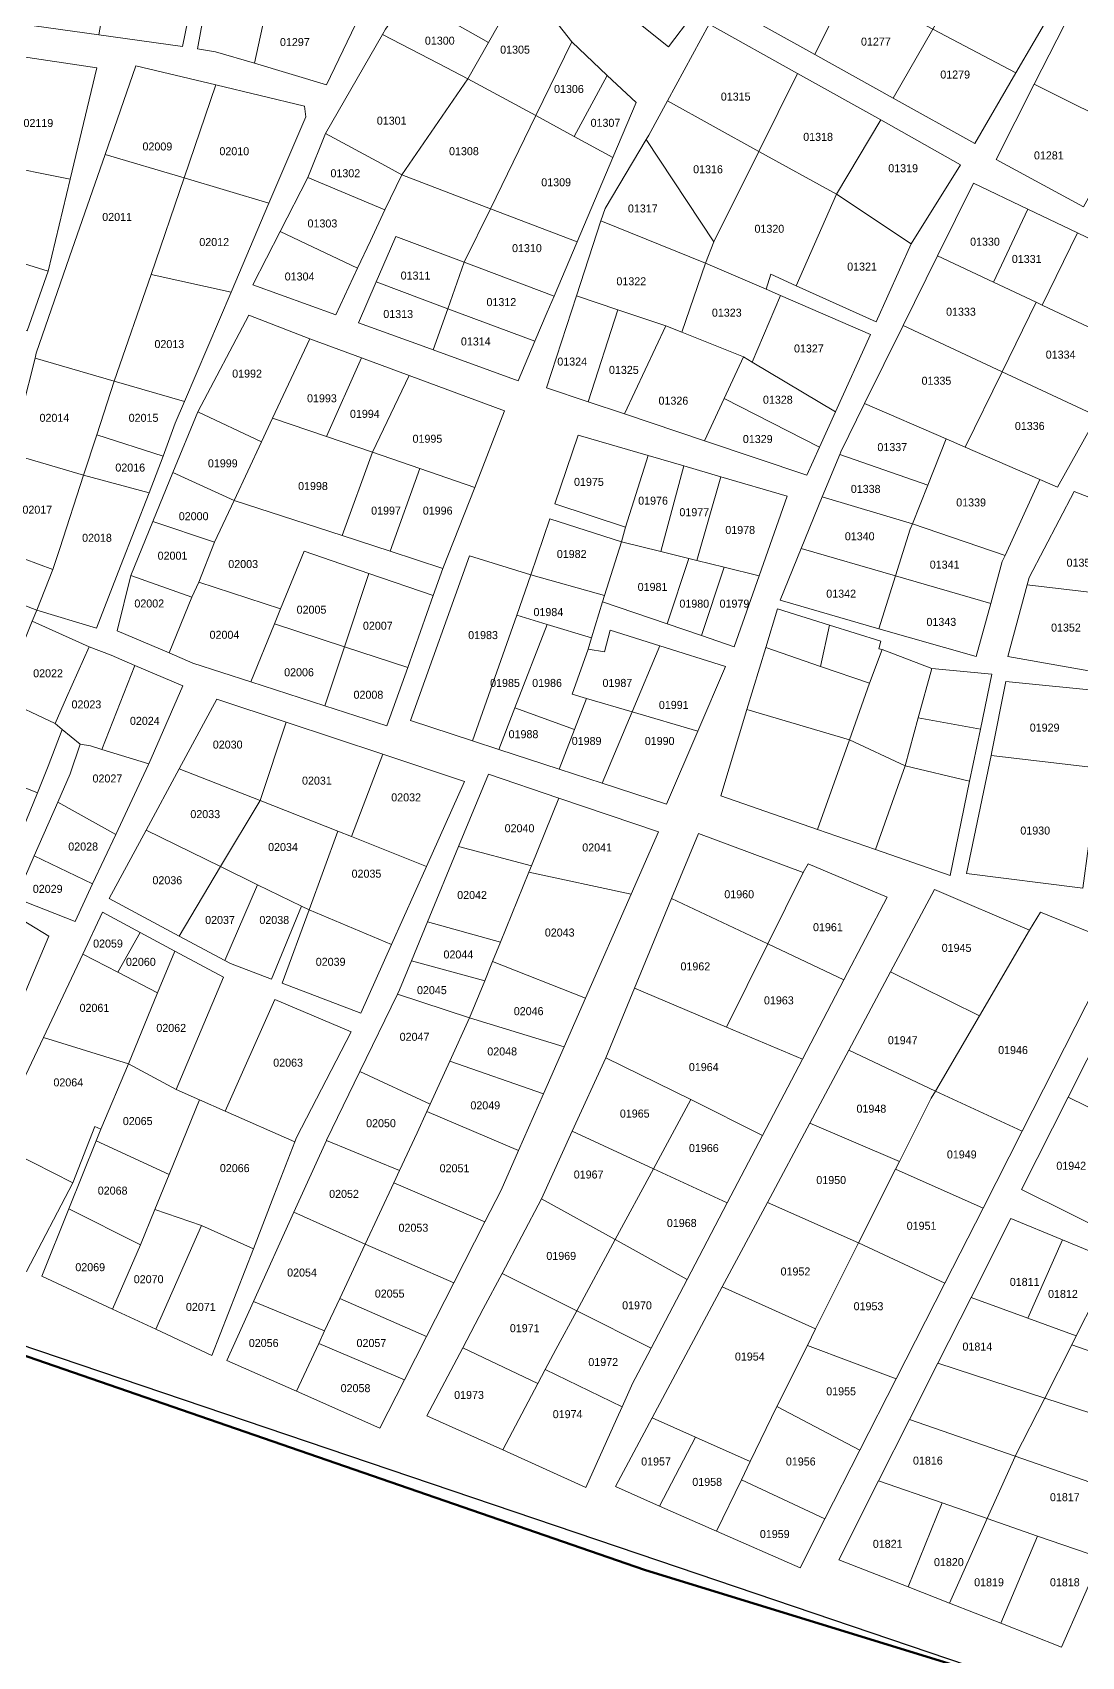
# Model space of a CAD drawing. Header units: metres. Extents: x 245225 to 248406, y 1633796 to 1637634.
# Drawn here: x 247036.8 to 247233.5, y 1634051.7 to 1634356 of the extents above; entities that cross this region are included whole.
import ezdxf
from ezdxf.enums import TextEntityAlignment as Align

# ---------------------------------------------------------------- set-up
doc = ezdxf.new("R2010")
doc.units = ezdxf.units.M
doc.header["$MEASUREMENT"] = 0
doc.layers.add('historique_numero_parcelle', color=7, linetype='Continuous')
doc.layers.add('limites_sections', color=7, linetype='Continuous')
doc.layers.add('Limites_Communes', color=7, linetype='Continuous', lineweight=211, plot=False)
doc.layers.add('LIMITES_PARCELLES', color=7, linetype='Continuous', lineweight=0, true_color=0xffffff)
doc.styles.add('Style-FANCY', font='FANCY.shx')

msp = doc.modelspace()

# ---------------------------------------------------------------- linework, layer by layer
at = {"layer": 'Limites_Communes', "color": 210, "lineweight": 80, "flags": 128}
msp.add_lwpolyline([(247659.1646, 1633895.42), (247213.4779, 1634048.8798), (247151.5653, 1634067.9298), (246867.428769, 1634166.061738), (246849.7651, 1634193.4771), (246825.9854, 1634236.3501), (246816.4302, 1634263.9817), (246794.7343, 1634326.8203)], dxfattribs=at)
at = {"layer": 'limites_parcelles', "flags": 128}
for points in [[(247189.968, 1634364.914), (247183.498, 1634351.885), (247165.825, 1634361.698), (247171.234, 1634373.012), (247171.904, 1634374.412), (247189.968, 1634364.914)], [(247081.137, 1634362.666), (247078.444, 1634350.264), (247071.173, 1634352.429), (247067.76, 1634352.997), (247070.091, 1634365.618), (247081.137, 1634362.666)], [(247098.931, 1634360.794), (247091.969, 1634346.237), (247078.444, 1634350.264), (247081.137, 1634362.666), (247081.651, 1634365.036), (247098.931, 1634360.794)], [(247137.954, 1634354.281), (247131.203, 1634340.448), (247118.478, 1634347.348), (247122.335, 1634354.172), (247125.687, 1634360.103), (247128.914, 1634365.813), (247137.954, 1634354.281)], [(247122.335, 1634354.172), (247118.478, 1634347.348), (247112.927, 1634350.22), (247102.444, 1634355.644), (247103.028, 1634356.662), (247107.282, 1634362.72), (247122.335, 1634354.172)], [(247250.682, 1634353.726), (247241.878, 1634337.816), (247231.005, 1634343.195), (247224.631, 1634346.349), (247233.11, 1634363.051), (247250.682, 1634353.726)], [(247118.478, 1634347.348), (247106.095, 1634329.356), (247103.005, 1634331.024), (247091.784, 1634337.083), (247102.444, 1634355.644), (247112.927, 1634350.22), (247118.478, 1634347.348)], [(247081.161, 1634324.027), (247065.251, 1634328.765), (247071.222, 1634346.2), (247087.815, 1634342.242), (247088.079, 1634340.258), (247081.161, 1634324.027)], [(247241.878, 1634337.816), (247233.864, 1634323.332), (247223.349, 1634329.051), (247217.471, 1634332.248), (247224.631, 1634346.349), (247231.005, 1634343.195), (247241.878, 1634337.816)], [(247173.005, 1634333.758), (247164.568, 1634316.801), (247151.871, 1634335.977), (247152.373, 1634336.818), (247155.87, 1634343.235), (247173.005, 1634333.758)], [(247138.406, 1634336.543), (247145.635, 1634332.624), (247138.922, 1634316.786), (247122.689, 1634323.002), (247131.203, 1634340.448), (247138.406, 1634336.543)], [(247103.005, 1634331.024), (247106.095, 1634329.356), (247102.896, 1634322.795), (247088.476, 1634328.881), (247091.784, 1634337.083), (247103.005, 1634331.024)], [(247164.568, 1634316.801), (247162.981, 1634312.833), (247143.397, 1634320.706), (247144.169, 1634323.071), (247151.871, 1634335.977), (247164.568, 1634316.801)], [(247043.923, 1634328.551), (247039.793, 1634311.312), (247025, 1634315.836), (247025.465, 1634317.434), (247029.525, 1634331.393), (247043.923, 1634328.551)], [(247059.053, 1634310.666), (247052.173, 1634290.7), (247037.306, 1634294.987), (247037.544, 1634295.94), (247043.798, 1634313.992), (247050.443, 1634333.175), (247065.251, 1634328.765), (247059.053, 1634310.666)], [(247187.563, 1634325.706), (247180.03, 1634308.576), (247175.284, 1634310.716), (247174.348, 1634307.908), (247162.981, 1634312.833), (247164.568, 1634316.801), (247173.005, 1634333.758), (247187.563, 1634325.706)], [(247097.787, 1634311.879), (247083.262, 1634318.719), (247088.476, 1634328.881), (247102.896, 1634322.795), (247100.19, 1634317.013), (247097.787, 1634311.879)], [(247232.719, 1634318.489), (247226.143, 1634304.919), (247224.994, 1634305.463), (247216.977, 1634309.254), (247223.461, 1634322.922), (247232.719, 1634318.489)], [(247162.981, 1634312.833), (247158.561, 1634299.863), (247155.573, 1634301.059), (247146.598, 1634304.059), (247138.81, 1634306.663), (247143.397, 1634320.706), (247162.981, 1634312.833)], [(247114.682, 1634304.259), (247101.257, 1634309.276), (247103.941, 1634315.5), (247104.943, 1634317.825), (247117.791, 1634312.964), (247114.682, 1634304.259)], [(247131.024, 1634298.153), (247114.682, 1634304.259), (247117.791, 1634312.964), (247134.605, 1634306.601), (247133.35, 1634303.641), (247131.024, 1634298.153)], [(247174.348, 1634307.908), (247177.086, 1634306.722), (247171.743, 1634294.274), (247170.125, 1634295.238), (247158.561, 1634299.863), (247162.981, 1634312.833), (247174.348, 1634307.908)], [(247216.977, 1634309.254), (247224.994, 1634305.463), (247218.606, 1634292.435), (247200.051, 1634301.12), (247206.508, 1634314.204), (247216.977, 1634309.254)], [(247114.682, 1634304.259), (247111.932, 1634296.556), (247110.106, 1634297.217), (247097.953, 1634301.612), (247101.257, 1634309.276), (247114.682, 1634304.259)], [(247226.143, 1634304.919), (247243.469, 1634296.727), (247236.408, 1634284.103), (247218.606, 1634292.435), (247224.994, 1634305.463), (247226.143, 1634304.919)], [(247088.818, 1634298.638), (247081.854, 1634283.782), (247079.771, 1634279.337), (247067.839, 1634284.96), (247077.414, 1634303.06), (247088.818, 1634298.638)], [(247158.561, 1634299.863), (247170.125, 1634295.238), (247166.507, 1634287.457), (247162.809, 1634279.505), (247147.826, 1634284.54), (247155.573, 1634301.059), (247158.561, 1634299.863)], [(247218.606, 1634292.435), (247211.686, 1634278.322), (247208.105, 1634279.875), (247192.836, 1634286.498), (247200.051, 1634301.12), (247218.606, 1634292.435)], [(247052.173, 1634290.7), (247048.901, 1634280.659), (247046.419, 1634273.041), (247032.382, 1634277.222), (247034.898, 1634285.357), (247037.306, 1634294.987), (247052.173, 1634290.7)], [(247184.396, 1634278.348), (247166.507, 1634287.457), (247170.125, 1634295.238), (247171.743, 1634294.274), (247187.381, 1634284.965), (247184.396, 1634278.348)], [(247119.732, 1634270.789), (247109.463, 1634274.312), (247100.586, 1634277.356), (247107.476, 1634291.73), (247125.333, 1634285.118), (247119.732, 1634270.789)], [(247236.408, 1634284.103), (247228.97, 1634270.805), (247225.663, 1634272.26), (247211.686, 1634278.322), (247218.606, 1634292.435), (247236.408, 1634284.103)], [(247065.333, 1634286.897), (247063.605, 1634282.843), (247061.361, 1634276.639), (247048.901, 1634280.659), (247052.173, 1634290.7), (247065.333, 1634286.897)], [(247208.105, 1634279.875), (247204.658, 1634271.18), (247188.163, 1634276.947), (247188.357, 1634277.419), (247192.836, 1634286.498), (247208.105, 1634279.875)], [(247091.929, 1634280.326), (247100.586, 1634277.356), (247094.909, 1634261.746), (247074.622, 1634268.353), (247079.771, 1634279.337), (247081.854, 1634283.782), (247091.929, 1634280.326)], [(247061.361, 1634276.639), (247061.356, 1634276.625), (247058.694, 1634269.779), (247046.419, 1634273.041), (247048.901, 1634280.659), (247061.361, 1634276.639)], [(247211.686, 1634278.322), (247225.663, 1634272.26), (247219.157, 1634258.021), (247201.804, 1634263.98), (247204.658, 1634271.18), (247208.105, 1634279.875), (247211.686, 1634278.322)], [(247046.419, 1634273.041), (247041.947, 1634259.316), (247040.664, 1634255.378), (247027.179, 1634260.397), (247032.382, 1634277.222), (247046.419, 1634273.041)], [(247158.931, 1634274.804), (247154.62, 1634258.757), (247147.238, 1634260.577), (247148.032, 1634263.355), (247152.274, 1634276.752), (247158.931, 1634274.804)], [(247053.351, 1634256.04), (247048.826, 1634244.405), (247037.622, 1634247.796), (247040.664, 1634255.378), (247041.947, 1634259.316), (247046.419, 1634273.041), (247058.694, 1634269.779), (247053.351, 1634256.04)], [(247165.908, 1634272.763), (247161.381, 1634257.089), (247159.853, 1634257.466), (247154.62, 1634258.757), (247158.931, 1634274.804), (247165.908, 1634272.763)], [(247173.066, 1634254.207), (247166.499, 1634255.827), (247161.381, 1634257.089), (247165.908, 1634272.763), (247178.32, 1634269.131), (247173.066, 1634254.207)], [(247235.188, 1634268.82), (247242.647, 1634266.239), (247240.821, 1634250.461), (247223.309, 1634252.493), (247223.679, 1634253.871), (247232.145, 1634270.011), (247235.188, 1634268.82)], [(247094.909, 1634261.746), (247103.894, 1634258.819), (247113.791, 1634255.595), (247111.966, 1634250.531), (247099.875, 1634254.67), (247087.76, 1634258.818), (247083.351, 1634247.996), (247068.048, 1634252.997), (247070.959, 1634260.538), (247074.622, 1634268.353), (247094.909, 1634261.746)], [(247201.804, 1634263.98), (247201.399, 1634262.959), (247198.643, 1634254.205), (247180.955, 1634259.344), (247184.901, 1634268.981), (247201.804, 1634263.98)], [(247070.959, 1634260.538), (247068.048, 1634252.997), (247066.725, 1634250.219), (247055.271, 1634254.268), (247059.414, 1634264.386), (247070.959, 1634260.538)], [(247219.157, 1634258.021), (247218.652, 1634256.914), (247216.488, 1634249.02), (247198.643, 1634254.205), (247201.399, 1634262.959), (247201.804, 1634263.98), (247219.157, 1634258.021)], [(247040.664, 1634255.378), (247037.622, 1634247.796), (247024.222, 1634252.89), (247026.961, 1634259.692), (247027.179, 1634260.397), (247040.664, 1634255.378)], [(247099.875, 1634254.67), (247095.31, 1634240.916), (247082.214, 1634245.204), (247083.351, 1634247.996), (247087.76, 1634258.818), (247099.875, 1634254.67)], [(247130.281, 1634254.4), (247127.613, 1634246.804), (247119.345, 1634223.26), (247107.671, 1634227.069), (247118.759, 1634257.926), (247130.281, 1634254.4)], [(247154.62, 1634258.757), (247159.853, 1634257.466), (247155.791, 1634245.202), (247143.666, 1634249.332), (247144.047, 1634250.531), (247147.238, 1634260.577), (247154.62, 1634258.757)], [(247166.499, 1634255.827), (247162.248, 1634243.002), (247155.791, 1634245.202), (247159.853, 1634257.466), (247161.381, 1634257.089), (247166.499, 1634255.827)], [(247037.622, 1634247.796), (247036.787, 1634245.712), (247033.162, 1634236.674), (247020.065, 1634242.565), (247024.222, 1634252.89), (247037.622, 1634247.796)], [(247083.351, 1634247.996), (247082.214, 1634245.204), (247077.79, 1634234.344), (247066.913, 1634237.864), (247062.439, 1634239.765), (247066.725, 1634250.219), (247068.048, 1634252.997), (247083.351, 1634247.996)], [(247144.047, 1634250.531), (247143.666, 1634249.332), (247141.651, 1634242.581), (247133.305, 1634245.091), (247127.613, 1634246.804), (247130.281, 1634254.4), (247144.047, 1634250.531)], [(247047.466, 1634240.907), (247043.238, 1634231.423), (247041.061, 1634226.539), (247031.007, 1634231.301), (247033.162, 1634236.674), (247036.787, 1634245.712), (247047.466, 1634240.907)], [(247133.305, 1634245.091), (247127.262, 1634229.489), (247124.231, 1634221.666), (247119.345, 1634223.26), (247127.613, 1634246.804), (247133.305, 1634245.091)], [(247141.651, 1634242.581), (247141.02, 1634240.469), (247137.978, 1634232.002), (247140.685, 1634231.206), (247138.433, 1634225.408), (247127.262, 1634229.489), (247133.305, 1634245.091), (247141.651, 1634242.581)], [(247154.427, 1634241.097), (247149.232, 1634228.694), (247140.685, 1634231.206), (247137.978, 1634232.002), (247141.02, 1634240.469), (247144.063, 1634239.94), (247145.122, 1634244.041), (247154.427, 1634241.097)], [(247184.58, 1634237.237), (247186.281, 1634244.967), (247195.874, 1634241.951), (247195.501, 1634240.51), (247196.098, 1634240.375), (247193.752, 1634234.066), (247184.58, 1634237.237)], [(247056.006, 1634237.427), (247049.831, 1634221.684), (247047.689, 1634222.345), (247045.784, 1634222.662), (247042.426, 1634225.418), (247041.061, 1634226.539), (247043.238, 1634231.423), (247047.466, 1634240.907), (247051.567, 1634239.319), (247056.006, 1634237.427)], [(247184.58, 1634237.237), (247193.752, 1634234.066), (247189.985, 1634223.481), (247170.773, 1634229.171), (247174.298, 1634240.793), (247184.58, 1634237.237)], [(247205.411, 1634236.823), (247202.873, 1634227.564), (247200.42, 1634218.614), (247189.985, 1634223.481), (247193.752, 1634234.066), (247196.098, 1634240.375), (247205.411, 1634236.823)], [(247238.76, 1634232.44), (247236.805, 1634218.136), (247216.53, 1634220.54), (247216.667, 1634221.195), (247219.313, 1634234.424), (247238.76, 1634232.44)], [(247039.793, 1634218.549), (247037.75, 1634213.524), (247024.854, 1634218.698), (247026.564, 1634222.65), (247031.007, 1634231.301), (247041.061, 1634226.539), (247042.426, 1634225.418), (247039.793, 1634218.549)], [(247149.232, 1634228.694), (247143.636, 1634215.335), (247135.546, 1634217.974), (247138.433, 1634225.408), (247140.685, 1634231.206), (247149.232, 1634228.694)], [(247102.504, 1634220.752), (247096.663, 1634205.345), (247094.102, 1634206.352), (247079.508, 1634212.089), (247084.407, 1634226.785), (247102.504, 1634220.752)], [(247049.831, 1634221.684), (247058.644, 1634218.963), (247058.578, 1634218.814), (247052.453, 1634205.738), (247041.56, 1634211.76), (247043.894, 1634217.094), (247045.784, 1634222.662), (247047.689, 1634222.345), (247049.831, 1634221.684)], [(247236.805, 1634218.136), (247234.81, 1634203.544), (247233.733, 1634195.663), (247211.905, 1634198.441), (247216.53, 1634220.54), (247236.805, 1634218.136)], [(247149.07, 1634194.532), (247129.904, 1634198.695), (247130.376, 1634199.856), (247135.538, 1634212.536), (247154.21, 1634206.22), (247149.07, 1634194.532)], [(247094.102, 1634206.352), (247088.725, 1634191.587), (247087.279, 1634192.293), (247079.031, 1634196.321), (247072.11, 1634199.7), (247079.508, 1634212.089), (247094.102, 1634206.352)], [(247096.663, 1634205.345), (247110.726, 1634199.754), (247104.169, 1634185.122), (247088.725, 1634191.587), (247094.102, 1634206.352), (247096.663, 1634205.345)], [(247130.376, 1634199.856), (247129.904, 1634198.695), (247124.561, 1634185.57), (247110.883, 1634189.327), (247116.714, 1634203.467), (247130.376, 1634199.856)], [(247188.966, 1634178.508), (247174.678, 1634185.247), (247181.29, 1634198.612), (247182.258, 1634200.237), (247197.072, 1634193.996), (247188.966, 1634178.508)], [(247149.07, 1634194.532), (247140.514, 1634175.073), (247123.083, 1634181.938), (247124.561, 1634185.57), (247129.904, 1634198.695), (247149.07, 1634194.532)], [(247087.279, 1634192.293), (247081.654, 1634178.619), (247073.962, 1634181.546), (247072.921, 1634182.102), (247079.031, 1634196.321), (247087.279, 1634192.293)], [(247036.238, 1634177.932), (247030.244, 1634163.734), (247023.08, 1634166.251), (247027.864, 1634180.556), (247032.541, 1634191.185), (247039.925, 1634186.667), (247036.238, 1634177.932)], [(247222.365, 1634150.11), (247206.1, 1634157.604), (247214.342, 1634171.714), (247223.742, 1634187.805), (247225.806, 1634191.138), (247240.252, 1634185.265), (247222.365, 1634150.11)], [(247121.612, 1634178.324), (247107.882, 1634182.049), (247110.883, 1634189.327), (247124.561, 1634185.57), (247123.083, 1634181.938), (247121.612, 1634178.324)], [(247052.84, 1634179.913), (247060.301, 1634176.035), (247054.862, 1634162.718), (247038.897, 1634167.673), (247046.279, 1634183.324), (247052.84, 1634179.913)], [(247063.749, 1634157.932), (247054.862, 1634162.718), (247060.301, 1634176.035), (247063.505, 1634183.88), (247072.645, 1634178.958), (247063.749, 1634157.932)], [(247121.612, 1634178.324), (247118.782, 1634171.373), (247105.248, 1634175.805), (247105.641, 1634176.615), (247107.882, 1634182.049), (247121.612, 1634178.324)], [(247140.514, 1634175.073), (247136.495, 1634165.934), (247118.782, 1634171.373), (247121.612, 1634178.324), (247123.083, 1634181.938), (247140.514, 1634175.073)], [(247118.782, 1634171.373), (247115.088, 1634163.27), (247111.408, 1634155.198), (247098.211, 1634161.289), (247105.248, 1634175.805), (247118.782, 1634171.373)], [(247166.948, 1634169.621), (247181.171, 1634163.614), (247173.685, 1634149.313), (247160.229, 1634156.04), (247144.301, 1634163.898), (247149.683, 1634176.913), (247166.948, 1634169.621)], [(247086.046, 1634148.155), (247072.972, 1634153.888), (247082.257, 1634174.798), (247096.59, 1634168.75), (247086.36, 1634148.964), (247086.046, 1634148.155)], [(247254.966, 1634161.34), (247254.267, 1634159.907), (247249.209, 1634149.539), (247248.438, 1634147.96), (247230.965, 1634156.469), (247237.993, 1634170.374), (247254.966, 1634161.34)], [(247054.862, 1634162.718), (247049.673, 1634150.524), (247048.503, 1634151.014), (247044.393, 1634140.437), (247029.591, 1634147.943), (247033.923, 1634157.128), (247038.897, 1634167.673), (247054.862, 1634162.718)], [(247206.1, 1634157.604), (247205.341, 1634156.305), (247199.357, 1634144.43), (247182.544, 1634151.633), (247189.868, 1634165.328), (247206.1, 1634157.604)], [(247063.749, 1634157.932), (247068.146, 1634156.004), (247064.188, 1634146.284), (247062.444, 1634141.998), (247048.778, 1634148.3), (247049.673, 1634150.524), (247054.862, 1634162.718), (247063.749, 1634157.932)], [(247111.408, 1634155.198), (247110.78, 1634153.82), (247108.94, 1634149.783), (247105.661, 1634142.77), (247091.948, 1634148.364), (247091.979, 1634148.434), (247098.211, 1634161.289), (247111.408, 1634155.198)], [(247132.614, 1634157.108), (247127.954, 1634146.508), (247110.78, 1634153.82), (247111.408, 1634155.198), (247115.088, 1634163.27), (247132.614, 1634157.108)], [(247222.365, 1634150.11), (247215.029, 1634135.693), (247198.622, 1634142.971), (247199.357, 1634144.43), (247205.341, 1634156.305), (247206.1, 1634157.604), (247222.365, 1634150.11)], [(247082.102, 1634138), (247078.253, 1634128.09), (247068.511, 1634132.426), (247059.767, 1634135.425), (247062.444, 1634141.998), (247064.188, 1634146.284), (247068.146, 1634156.004), (247072.972, 1634153.888), (247086.046, 1634148.155), (247082.102, 1634138)], [(247248.438, 1634147.96), (247244.412, 1634139.708), (247239.89, 1634130.439), (247222.223, 1634139.174), (247230.965, 1634156.469), (247248.438, 1634147.96)], [(247127.954, 1634146.508), (247124.682, 1634139.068), (247121.657, 1634133.123), (247104.569, 1634140.435), (247105.661, 1634142.77), (247108.94, 1634149.783), (247110.78, 1634153.82), (247127.954, 1634146.508)], [(247199.357, 1634144.43), (247198.622, 1634142.971), (247191.688, 1634129.211), (247174.604, 1634136.784), (247182.544, 1634151.633), (247199.357, 1634144.43)], [(247062.444, 1634141.998), (247059.767, 1634135.425), (247057.081, 1634128.828), (247043.645, 1634135.537), (247048.778, 1634148.3), (247062.444, 1634141.998)], [(247105.661, 1634142.77), (247104.569, 1634140.435), (247099.2, 1634128.951), (247085.857, 1634134.944), (247091.948, 1634148.364), (247105.661, 1634142.77)], [(247068.511, 1634132.426), (247059.938, 1634113.01), (247051.844, 1634116.79), (247057.081, 1634128.828), (247059.767, 1634135.425), (247068.511, 1634132.426)], [(247091.59, 1634112.674), (247078.243, 1634118.169), (247085.857, 1634134.944), (247099.2, 1634128.951), (247094.428, 1634118.744), (247091.59, 1634112.674)], [(247207.867, 1634121.616), (247198.76, 1634103.718), (247182.099, 1634109.949), (247183.654, 1634113.073), (247191.688, 1634129.211), (247207.867, 1634121.616)], [(247251.628, 1634103.153), (247231.681, 1634110.096), (247232.52, 1634111.746), (247239.631, 1634125.729), (247258.178, 1634118.046), (247251.628, 1634103.153)], [(247138.856, 1634116.427), (247134.962, 1634109.209), (247132.974, 1634105.455), (247131.57, 1634102.802), (247117.493, 1634109.539), (247121.338, 1634116.802), (247124.856, 1634123.448), (247138.856, 1634116.427)], [(247183.654, 1634113.073), (247182.099, 1634109.949), (247176.395, 1634098.493), (247171.388, 1634088.183), (247161.148, 1634092.763), (247153.01, 1634096.403), (247166.142, 1634120.96), (247183.654, 1634113.073)], [(247091.59, 1634112.674), (247090.507, 1634110.357), (247086.312, 1634101.385), (247073.247, 1634107.159), (247078.243, 1634118.169), (247091.59, 1634112.674)], [(247110.711, 1634111.615), (247106.591, 1634103.519), (247090.507, 1634110.357), (247091.59, 1634112.674), (247094.428, 1634118.744), (247110.711, 1634111.615)], [(247223.405, 1634115.078), (247232.52, 1634111.746), (247231.681, 1634110.096), (247226.603, 1634100.111), (247206.587, 1634106.665), (247212.782, 1634118.962), (247223.405, 1634115.078)], [(247147.371, 1634098.467), (247132.974, 1634105.455), (247134.962, 1634109.209), (247138.856, 1634116.427), (247152.81, 1634109.429), (247149.22, 1634102.569), (247149.13, 1634102.397), (247147.371, 1634098.467)], [(247147.371, 1634098.467), (247146.396, 1634096.288), (247140.597, 1634083.333), (247124.989, 1634090.372), (247131.57, 1634102.802), (247132.974, 1634105.455), (247147.371, 1634098.467)], [(247191.942, 1634090.319), (247185.404, 1634077.47), (247169.738, 1634084.787), (247171.388, 1634088.183), (247176.395, 1634098.493), (247191.942, 1634090.319)], [(247221.064, 1634089.22), (247221.031, 1634089.153), (247215.814, 1634077.511), (247207.347, 1634080.445), (247195.456, 1634084.566), (247201.264, 1634096.097), (247221.064, 1634089.22)], [(247171.388, 1634088.183), (247169.738, 1634084.787), (247165.062, 1634075.161), (247154.371, 1634079.869), (247161.148, 1634092.763), (247171.388, 1634088.183)], [(247242.262, 1634081.857), (247237.106, 1634070.133), (247225.27, 1634074.235), (247215.814, 1634077.511), (247221.031, 1634089.153), (247221.064, 1634089.22), (247242.262, 1634081.857)]]:
    msp.add_lwpolyline(points, close=True, dxfattribs=at)
at = {"layer": 'limites_parcelles'}
for points in [[(247051.484, 1634368.098), (247049.281, 1634355.606), (247029.897, 1634358.302), (247031.649, 1634369.153)], [(247067.416, 1634365.323), (247064.975, 1634353.422), (247049.281, 1634355.606), (247051.484, 1634368.098)], [(247125.687, 1634360.103), (247122.335, 1634354.172), (247107.282, 1634362.72), (247111.983, 1634369.415)], [(247140.599, 1634365.79), (247144.169, 1634368.931), (247160.614, 1634359.347), (247156.078, 1634353.355)], [(247221.208, 1634348.488), (247205.614, 1634356.687), (247212.237, 1634368.285), (247228.044, 1634360.234)], [(247205.614, 1634356.687), (247198.207, 1634343.718), (247183.498, 1634351.885), (247189.968, 1634364.914)], [(247180.28, 1634348.38), (247173.005, 1634333.758), (247155.87, 1634343.235), (247163.71, 1634357.621)], [(247221.208, 1634348.488), (247213.492, 1634335.231), (247198.207, 1634343.718), (247205.614, 1634356.687)], [(247144.6, 1634348), (247138.406, 1634336.543), (247131.203, 1634340.448), (247137.954, 1634354.281)], [(247043.923, 1634328.551), (247029.525, 1634331.393), (247033.457, 1634351.703), (247048.921, 1634349.412)], [(247071.222, 1634346.2), (247065.251, 1634328.765), (247050.443, 1634333.175), (247056.197, 1634349.783)], [(247106.095, 1634329.356), (247118.478, 1634347.348), (247131.203, 1634340.448), (247122.689, 1634323.002)], [(247138.406, 1634336.543), (247144.6, 1634348), (247149.992, 1634342.904), (247145.635, 1634332.624)], [(247187.563, 1634325.706), (247173.005, 1634333.758), (247180.28, 1634348.38), (247195.896, 1634339.671)], [(247201.586, 1634316.445), (247187.563, 1634325.706), (247195.896, 1634339.671), (247210.837, 1634331.261)], [(247081.161, 1634324.027), (247074.07, 1634307.392), (247059.053, 1634310.666), (247065.251, 1634328.765)], [(247223.461, 1634322.922), (247216.977, 1634309.254), (247206.508, 1634314.204), (247213.228, 1634327.822)], [(247180.03, 1634308.576), (247187.563, 1634325.706), (247201.586, 1634316.445), (247194.991, 1634301.829)], [(247134.605, 1634306.601), (247117.791, 1634312.964), (247122.689, 1634323.002), (247138.922, 1634316.786)], [(247097.787, 1634311.879), (247093.702, 1634303.15), (247078.158, 1634308.772), (247083.262, 1634318.719)], [(247039.793, 1634311.312), (247035.845, 1634300.104), (247021.335, 1634305.259), (247025, 1634315.836)], [(247243.469, 1634296.727), (247226.143, 1634304.919), (247232.719, 1634318.489), (247250.799, 1634309.831)], [(247074.07, 1634307.392), (247065.333, 1634286.897), (247052.173, 1634290.7), (247059.053, 1634310.666)], [(247146.598, 1634304.059), (247141.029, 1634286.824), (247133.191, 1634289.458), (247138.81, 1634306.663)], [(247187.381, 1634284.965), (247171.743, 1634294.274), (247177.086, 1634306.722), (247193.91, 1634299.434)], [(247131.024, 1634298.153), (247127.899, 1634290.781), (247111.932, 1634296.556), (247114.682, 1634304.259)], [(247141.029, 1634286.824), (247146.598, 1634304.059), (247155.573, 1634301.059), (247147.826, 1634284.54)], [(247098.53, 1634295.042), (247091.929, 1634280.326), (247081.854, 1634283.782), (247088.818, 1634298.638)], [(247107.476, 1634291.73), (247100.586, 1634277.356), (247091.929, 1634280.326), (247098.53, 1634295.042)], [(247184.396, 1634278.348), (247182.007, 1634273.053), (247162.809, 1634279.505), (247166.507, 1634287.457)], [(247079.771, 1634279.337), (247074.622, 1634268.353), (247063.167, 1634273.55), (247067.839, 1634284.96)], [(247152.274, 1634276.752), (247148.032, 1634263.355), (247134.79, 1634267.727), (247139.144, 1634280.594)], [(247109.463, 1634274.312), (247103.894, 1634258.819), (247094.909, 1634261.746), (247100.586, 1634277.356)], [(247204.658, 1634271.18), (247201.804, 1634263.98), (247184.901, 1634268.981), (247188.163, 1634276.947)], [(247074.622, 1634268.353), (247070.959, 1634260.538), (247059.414, 1634264.386), (247063.167, 1634273.55)], [(247119.732, 1634270.789), (247113.791, 1634255.595), (247103.894, 1634258.819), (247109.463, 1634274.312)], [(247147.238, 1634260.577), (247144.047, 1634250.531), (247130.281, 1634254.4), (247133.833, 1634264.898)], [(247198.643, 1634254.205), (247195.525, 1634244.301), (247176.98, 1634249.638), (247180.955, 1634259.344)], [(247162.248, 1634243.002), (247166.499, 1634255.827), (247173.066, 1634254.207), (247168.385, 1634240.911)], [(247066.725, 1634250.219), (247062.439, 1634239.765), (247052.703, 1634243.903), (247055.271, 1634254.268)], [(247107.175, 1634237.031), (247095.31, 1634240.916), (247099.875, 1634254.67), (247111.966, 1634250.531)], [(247216.488, 1634249.02), (247213.757, 1634239.054), (247195.525, 1634244.301), (247198.643, 1634254.205)], [(247240.821, 1634250.461), (247239.103, 1634235.624), (247219.71, 1634239.054), (247223.309, 1634252.493)], [(247186.281, 1634244.967), (247184.58, 1634237.237), (247174.298, 1634240.793), (247176.496, 1634248.043)], [(247095.31, 1634240.916), (247091.642, 1634229.861), (247077.79, 1634234.344), (247082.214, 1634245.204)], [(247107.175, 1634237.031), (247103.293, 1634226.09), (247091.642, 1634229.861), (247095.31, 1634240.916)], [(247161.564, 1634225.07), (247149.232, 1634228.694), (247154.427, 1634241.097), (247166.781, 1634237.188)], [(247049.831, 1634221.684), (247056.006, 1634237.427), (247065.037, 1634233.577), (247058.644, 1634218.963)], [(247214.542, 1634225.483), (247202.873, 1634227.564), (247205.411, 1634236.823), (247216.667, 1634235.747)], [(247084.407, 1634226.785), (247079.508, 1634212.089), (247064.349, 1634218.047), (247071.411, 1634231.117)], [(247138.433, 1634225.408), (247135.546, 1634217.974), (247124.231, 1634221.666), (247127.262, 1634229.489)], [(247161.564, 1634225.07), (247155.681, 1634211.405), (247143.636, 1634215.335), (247149.232, 1634228.694)], [(247189.985, 1634223.481), (247184.008, 1634206.685), (247165.867, 1634212.993), (247170.773, 1634229.171)], [(247214.542, 1634225.483), (247212.516, 1634215.697), (247200.42, 1634218.614), (247202.873, 1634227.564)], [(247200.42, 1634218.614), (247194.852, 1634202.915), (247184.008, 1634206.685), (247189.985, 1634223.481)], [(247037.75, 1634213.524), (247031.459, 1634198.044), (247018.494, 1634203.997), (247024.854, 1634218.698)], [(247110.726, 1634199.754), (247096.663, 1634205.345), (247102.504, 1634220.752), (247117.845, 1634215.639)], [(247212.516, 1634215.697), (247208.862, 1634198.044), (247194.852, 1634202.915), (247200.42, 1634218.614)], [(247079.508, 1634212.089), (247072.11, 1634199.7), (247058.124, 1634206.529), (247064.349, 1634218.047)], [(247135.538, 1634212.536), (247130.376, 1634199.856), (247116.714, 1634203.467), (247122.301, 1634217.015)], [(247052.453, 1634205.738), (247048.105, 1634196.457), (247037.174, 1634201.734), (247041.56, 1634211.76)], [(247072.11, 1634199.7), (247064.341, 1634186.688), (247051.199, 1634193.712), (247058.124, 1634206.529)], [(247181.29, 1634198.612), (247174.678, 1634185.247), (247156.646, 1634193.751), (247161.671, 1634205.902)], [(247048.105, 1634196.457), (247044.82, 1634189.445), (247033.707, 1634193.811), (247037.174, 1634201.734)], [(247079.031, 1634196.321), (247072.921, 1634182.102), (247064.341, 1634186.688), (247072.11, 1634199.7)], [(247223.742, 1634187.805), (247214.342, 1634171.714), (247197.701, 1634179.975), (247205.962, 1634195.425)], [(247057.045, 1634187.358), (247052.84, 1634179.913), (247046.279, 1634183.324), (247049.977, 1634191.164)], [(247104.169, 1634185.122), (247098.398, 1634172.247), (247083.621, 1634177.87), (247088.725, 1634191.587)], [(247174.678, 1634185.247), (247166.948, 1634169.621), (247149.683, 1634176.913), (247156.646, 1634193.751)], [(247052.84, 1634179.913), (247057.045, 1634187.358), (247063.505, 1634183.88), (247060.301, 1634176.035)], [(247188.966, 1634178.508), (247181.171, 1634163.614), (247166.948, 1634169.621), (247174.678, 1634185.247)], [(247214.342, 1634171.714), (247206.1, 1634157.604), (247189.868, 1634165.328), (247197.701, 1634179.975)], [(247136.495, 1634165.934), (247132.614, 1634157.108), (247115.088, 1634163.27), (247118.782, 1634171.373)], [(247160.229, 1634156.04), (247153.228, 1634143.064), (247138.021, 1634150.095), (247144.301, 1634163.898)], [(247173.685, 1634149.313), (247167.066, 1634136.667), (247153.228, 1634143.064), (247160.229, 1634156.04)], [(247153.228, 1634143.064), (247146.076, 1634129.808), (247132.263, 1634137.44), (247138.021, 1634150.095)], [(247044.393, 1634140.437), (247035.685, 1634123.801), (247020.214, 1634128.062), (247029.591, 1634147.943)], [(247167.066, 1634136.667), (247159.573, 1634122.35), (247146.076, 1634129.808), (247153.228, 1634143.064)], [(247215.029, 1634135.693), (247207.867, 1634121.616), (247191.688, 1634129.211), (247198.622, 1634142.971)], [(247121.657, 1634133.123), (247115.839, 1634121.691), (247099.2, 1634128.951), (247104.569, 1634140.435)], [(247146.076, 1634129.808), (247138.856, 1634116.427), (247124.856, 1634123.448), (247132.263, 1634137.44)], [(247191.688, 1634129.211), (247183.654, 1634113.073), (247166.142, 1634120.96), (247174.604, 1634136.784)], [(247057.081, 1634128.828), (247051.844, 1634116.79), (247038.593, 1634122.977), (247043.645, 1634135.537)], [(247229.942, 1634129.742), (247223.405, 1634115.078), (247212.782, 1634118.962), (247220.237, 1634133.762)], [(247078.253, 1634128.09), (247070.485, 1634108.085), (247059.938, 1634113.01), (247068.511, 1634132.426)], [(247115.839, 1634121.691), (247110.711, 1634111.615), (247094.428, 1634118.744), (247099.2, 1634128.951)], [(247159.573, 1634122.35), (247152.81, 1634109.429), (247138.856, 1634116.427), (247146.076, 1634129.808)], [(247223.405, 1634115.078), (247229.942, 1634129.742), (247239.631, 1634125.729), (247232.52, 1634111.746)], [(247106.591, 1634103.519), (247101.981, 1634094.459), (247086.312, 1634101.385), (247090.507, 1634110.357)], [(247131.57, 1634102.802), (247124.989, 1634090.372), (247110.747, 1634096.796), (247117.493, 1634109.539)], [(247198.76, 1634103.718), (247191.942, 1634090.319), (247176.395, 1634098.493), (247182.099, 1634109.949)], [(247251.628, 1634103.153), (247247.309, 1634093.332), (247226.603, 1634100.111), (247231.681, 1634110.096)], [(247226.603, 1634100.111), (247221.064, 1634089.22), (247201.264, 1634096.097), (247206.587, 1634106.665)], [(247247.309, 1634093.332), (247242.262, 1634081.857), (247221.064, 1634089.22), (247226.603, 1634100.111)], [(247161.148, 1634092.763), (247154.371, 1634079.869), (247146.113, 1634083.506), (247153.01, 1634096.403)], [(247185.404, 1634077.47), (247180.721, 1634068.266), (247165.062, 1634075.161), (247169.738, 1634084.787)], [(247207.347, 1634080.445), (247201.001, 1634064.698), (247188.011, 1634069.786), (247195.456, 1634084.566)], [(247215.814, 1634077.511), (247208.718, 1634061.676), (247201.001, 1634064.698), (247207.347, 1634080.445)], [(247225.27, 1634074.235), (247218.392, 1634057.887), (247208.718, 1634061.676), (247215.814, 1634077.511)], [(247237.106, 1634070.133), (247229.762, 1634053.435), (247218.392, 1634057.887), (247225.27, 1634074.235)]]:
    msp.add_3dface(points, dxfattribs=at)
at = {"layer": 'limites_sections'}
for p, q in [((247154.274, 1634069.595), (246739.265, 1634210.098)), ((247655.536, 1633899.89), (247154.274, 1634069.595))]:
    msp.add_line(p, q, dxfattribs=at)

# ---------------------------------------------------------------- texts
at = {"layer": 'historique_numero_parcelle', "style": 'Style-FANCY'}
for s, p in [('01300', (247113.189314, 1634354.503378)), ('01297', (247086.020278, 1634354.243347)), ('01305', (247127.302848, 1634352.820353)), ('01277', (247194.946227, 1634354.329293)), ('01306', (247137.401721, 1634345.448752)), ('01279', (247209.813332, 1634348.157721)), ('01315', (247168.661841, 1634344.019565)), ('01301', (247104.173301, 1634339.512338)), ('02119', (247037.934782, 1634339.073796)), ('01307', (247144.248414, 1634339.105747)), ('01318', (247184.115806, 1634336.476532)), ('02009', (247060.248387, 1634334.678244)), ('02010', (247074.668362, 1634333.782597)), ('01308', (247117.717477, 1634333.791338)), ('01316', (247163.477916, 1634330.402921)), ('01319', (247200.058821, 1634330.598844)), ('01281', (247227.370865, 1634332.999332)), ('01302', (247095.484687, 1634329.653715)), ('01309', (247135.005378, 1634327.962631)), ('02011', (247052.703052, 1634321.467441)), ('01317', (247151.251678, 1634323.055811)), ('01303', (247091.186541, 1634320.248165)), ('01320', (247174.977566, 1634319.250183)), ('02012', (247070.90268, 1634316.761792)), ('01310', (247129.528023, 1634315.619486)), ('01330', (247215.397291, 1634316.825785)), ('01321', (247192.35679, 1634312.164095)), ('01331', (247223.222084, 1634313.593056)), ('01304', (247086.907357, 1634310.305076)), ('01311', (247108.645609, 1634310.476509)), ('01322', (247149.094246, 1634309.408929)), ('01313', (247105.393429, 1634303.276341)), ('01312', (247124.735338, 1634305.504964)), ('01323', (247166.993459, 1634303.531241)), ('01333', (247210.898036, 1634303.698948)), ('02013', (247062.489282, 1634297.640063)), ('01314', (247119.942653, 1634298.133364)), ('01327', (247182.385793, 1634296.811415)), ('01324', (247138.014436, 1634294.366658)), ('01334', (247229.579727, 1634295.666108)), ('01992', (247077.060816, 1634292.106331)), ('01325', (247147.697617, 1634292.799275)), ('01335', (247206.30097, 1634290.768035)), ('01993', (247091.096537, 1634287.477651)), ('01994', (247099.141402, 1634284.563298)), ('01326', (247156.986938, 1634287.02817)), ('01328', (247176.566104, 1634287.211192)), ('02014', (247040.942939, 1634283.818313)), ('02015', (247057.65446, 1634283.818313)), ('01336', (247223.790604, 1634282.294368)), ('01995', (247110.874527, 1634279.895562)), ('01329', (247172.800423, 1634279.839591)), ('01337', (247198.021187, 1634278.330427)), ('01999', (247072.510517, 1634275.288035)), ('02016', (247055.157313, 1634274.49598)), ('01998', (247089.417657, 1634271.029335)), ('01975', (247141.144775, 1634271.814867)), ('01338', (247193.032882, 1634270.49351)), ('02017', (247037.741661, 1634266.598586)), ('01997', (247103.111044, 1634266.425147)), ('01996', (247112.794225, 1634266.425147)), ('01976', (247153.175394, 1634268.288254)), ('01977', (247160.902376, 1634266.133102)), ('01339', (247212.798467, 1634267.960131)), ('02000', (247067.048632, 1634265.378433)), ('02018', (247048.92332, 1634261.330861)), ('01978', (247169.509648, 1634262.802412)), ('01340', (247191.916052, 1634261.617126)), ('02001', (247063.087331, 1634257.978844)), ('01982', (247137.917049, 1634258.296184)), ('02003', (247076.333586, 1634256.41146)), ('01341', (247207.834614, 1634256.302717)), ('01351', (247233.487632, 1634256.674914)), ('01981', (247153.077584, 1634252.124612)), ('02002', (247058.727803, 1634249.022367)), ('02005', (247089.144064, 1634247.857325)), ('01980', (247160.902376, 1634248.989845)), ('01979', (247168.433739, 1634248.989845)), ('01342', (247188.437688, 1634250.858202)), ('02007', (247101.572908, 1634244.850258)), ('01984', (247133.543549, 1634247.409342)), ('01343', (247207.217189, 1634245.568283)), ('02004', (247072.823783, 1634243.155175)), ('01983', (247121.303338, 1634243.099037)), ('01352', (247230.577788, 1634244.503202)), ('02022', (247039.751676, 1634235.938068)), ('02006', (247086.803613, 1634236.131687)), ('01985', (247125.414847, 1634234.132064)), ('01986', (247133.303515, 1634234.132064)), ('01987', (247146.487891, 1634234.132064)), ('02023', (247046.940704, 1634230.109361)), ('02008', (247099.81233, 1634231.919344)), ('01991', (247157.051361, 1634230.013684)), ('02024', (247057.895413, 1634227.023575)), ('01988', (247128.882108, 1634224.527842)), ('01929', (247226.580451, 1634225.760156)), ('02030', (247073.428521, 1634222.576332)), ('01989', (247140.717107, 1634223.254343)), ('01990', (247154.410493, 1634223.254343)), ('02027', (247050.877553, 1634216.223323)), ('02031', (247090.154015, 1634215.816991)), ('02032', (247106.879509, 1634212.682224)), ('02033', (247069.222696, 1634209.547457)), ('02040', (247128.140937, 1634206.896375)), ('01930', (247224.819872, 1634206.461747)), ('02028', (247046.335178, 1634203.473846)), ('02034', (247083.796371, 1634203.375884)), ('02041', (247142.69016, 1634203.296291)), ('02036', (247062.11161, 1634197.149209)), ('02035', (247099.445956, 1634198.37985)), ('02029', (247039.684104, 1634195.538967)), ('02042', (247119.240236, 1634194.381797)), ('01960', (247169.322256, 1634194.527643)), ('02037', (247071.99041, 1634189.704137)), ('02038', (247082.16264, 1634189.704137)), ('02043', (247135.6723, 1634187.353062)), ('01961', (247185.94994, 1634188.35607)), ('02059', (247050.989281, 1634185.285703)), ('01945', (247210.072035, 1634184.478707)), ('02060', (247057.151305, 1634181.857052)), ('02039', (247092.72611, 1634181.86722)), ('02044', (247116.672726, 1634183.23868)), ('01962', (247161.106224, 1634181.00896)), ('02045', (247111.708873, 1634176.55281)), ('02061', (247048.446223, 1634173.236443)), ('02046', (247129.85261, 1634172.609861)), ('01963', (247176.755809, 1634174.641465)), ('02062', (247062.848732, 1634169.475422)), ('02047', (247108.456694, 1634167.809749)), ('01947', (247199.974472, 1634167.169484)), ('02063', (247084.758151, 1634162.960985)), ('02048', (247124.888758, 1634165.066828)), ('01946', (247220.654281, 1634165.322211)), ('01964', (247162.677296, 1634162.13301)), ('02064', (247043.547323, 1634159.262557)), ('02049', (247121.720252, 1634154.95843)), ('01948', (247194.100638, 1634154.333908)), ('02065', (247056.55604, 1634152.013408)), ('02050', (247102.170497, 1634151.615494)), ('01965', (247149.738443, 1634153.421437)), ('01966', (247162.694762, 1634146.962977)), ('01949', (247211.046204, 1634145.76228)), ('02066', (247074.748682, 1634143.196876)), ('02051', (247115.950341, 1634143.168395)), ('01967', (247141.093578, 1634141.999469)), ('01942', (247231.569036, 1634143.642332)), ('02068', (247051.861165, 1634138.984533)), ('02052', (247095.239093, 1634138.368283)), ('01950', (247186.569275, 1634140.962168)), ('01968', (247158.552646, 1634132.913543)), ('01951', (247203.514842, 1634132.39054)), ('02053', (247108.247811, 1634132.025278)), ('01969', (247135.958558, 1634126.74197)), ('02069', (247047.655339, 1634124.630117)), ('02054', (247087.365396, 1634123.625083)), ('01952', (247179.869297, 1634123.826182)), ('02070', (247058.610048, 1634122.377003)), ('01811', (247222.836092, 1634121.871283)), ('02071', (247068.391038, 1634117.185046)), ('02055', (247103.79746, 1634119.682134)), ('01970', (247150.165447, 1634117.484612)), ('01953', (247193.562684, 1634117.311744)), ('01812', (247230.012239, 1634119.615763)), ('01971', (247129.111865, 1634113.198798)), ('02056', (247080.176368, 1634110.424775)), ('02057', (247100.374113, 1634110.424775)), ('01954', (247171.31093, 1634107.882953)), ('01814', (247213.967921, 1634109.753143)), ('01972', (247143.832255, 1634106.855793)), ('02058', (247097.392439, 1634101.957231)), ('01973', (247118.670657, 1634100.68422)), ('01955', (247188.427664, 1634101.368516)), ('01974', (247137.156729, 1634097.084136)), ('01957', (247153.736859, 1634088.215439)), ('01956', (247180.864207, 1634088.215439)), ('01816', (247204.692791, 1634088.383002)), ('01958', (247163.32223, 1634084.388341)), ('01817', (247230.367891, 1634081.525699)), ('01959', (247175.988613, 1634074.616685)), ('01821', (247197.161428, 1634072.782638)), ('01820', (247208.62964, 1634069.353987)), ('01819', (247216.161002, 1634065.582471)), ('01818', (247230.367891, 1634065.582471))]:
    msp.add_text(s, height=1.499994, dxfattribs=at).set_placement(p, align=Align.MIDDLE_CENTER)

doc.saveas('drawing.dxf')
